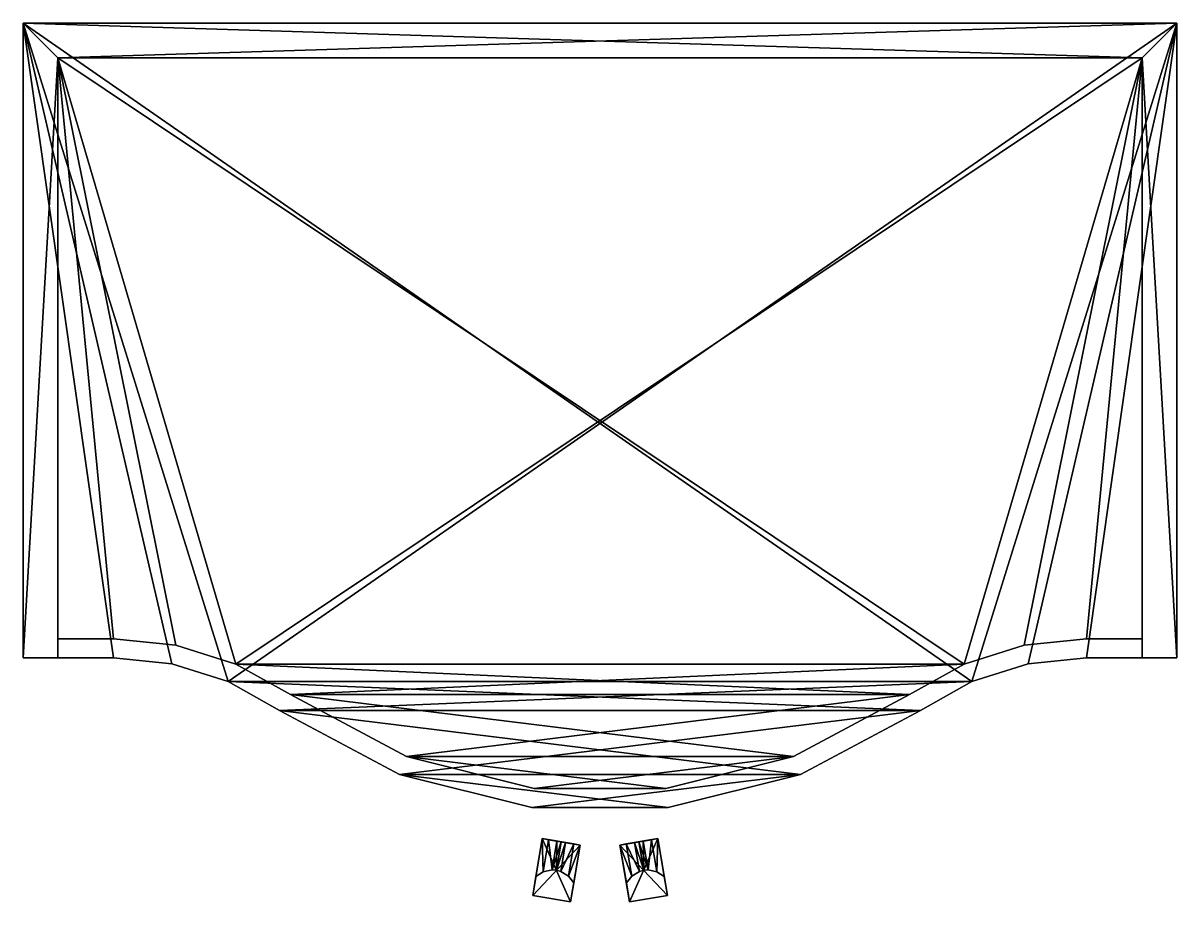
# Model space of a CAD drawing. Extents: x 0 to 60, y -45.7 to 0.
import ezdxf

# ---------------------------------------------------------------- set-up
doc = ezdxf.new("R2010")
doc.units = 0
doc.header["$MEASUREMENT"] = 0
doc.layers.add('CAB_BODY_WALL', color=32, linetype='Continuous')
doc.layers.add('HANDLES_AND_KNOBS', color=254, linetype='Continuous')

# ---------------------------------------------------------------- blocks, each defined once
blk = doc.blocks.new('HANDLES_AND_KNOBS')
at = {"layer": 'HANDLES_AND_KNOBS'}
mesh = blk.add_polyface(dxfattribs=at)
corners = [(-1, 7.5, 2), (-1, 7.5), (-0.667, 7.191, 1.691), (-0.667, 7.191), (-1, 8.5, 3), (1, 8.5, 3), (-1, 8.5), (1, 8.5), (1, 7.5, 2), (0.667, 7.191, 1.691), (1, 7.5), (0.667, 7.191), (-0.226, 7.019, 1.519), (-0.226, 7.019), (0, 7, 1.5), (0, 7), (0.226, 7.019, 1.519), (0.226, 7.019), (1, -7.5, 2), (0.667, -7.191, 1.691), (1, -8.5, 3), (-1, -8.5, 3), (-1, -7.5, 2), (-0.667, -7.191, 1.691), (-0.226, -7.019, 1.519), (0, -7, 1.5), (0.226, -7.019, 1.519), (-0.667, -7.191), (-0.226, -7.019), (0, -7), (0.226, -7.019), (0.667, -7.191), (1, -7.5), (1, -8.5), (-1, -8.5), (-1, -7.5)]
mesh.append_faces([[corners[k] for k in face] for face in [(2, 1, 3), (6, 5, 7), (10, 9, 11), (12, 3, 13), (15, 12, 13), (17, 14, 15), (11, 16, 17), (7, 1, 6), (9, 18, 19), (20, 4, 21), (22, 2, 23), (23, 12, 24), (24, 14, 25), (14, 26, 25), (16, 19, 26), (27, 24, 28), (28, 25, 29), (25, 30, 29), (26, 31, 30), (19, 32, 31), (7, 8, 10), (33, 21, 34), (0, 6, 1), (35, 23, 27)]], dxfattribs={"vtx0": -1})
mesh.append_faces([[corners[k] for k in face] for face in [(11, 3, 10), (33, 18, 20), (20, 8, 5), (5, 8, 7), (4, 22, 21)]], dxfattribs={"vtx0": -1, "vtx1": -1})
mesh.append_faces([[corners[k] for k in face] for face in [(10, 3, 1), (22, 34, 21), (4, 0, 22), (32, 34, 35), (31, 35, 27), (35, 31, 32)]], dxfattribs={"vtx0": -1, "vtx2": -1})
mesh.append_faces([[corners[k] for k in face] for face in [(0, 1, 2), (4, 5, 6), (8, 9, 10), (2, 3, 12), (14, 12, 15), (16, 14, 17), (9, 16, 11), (17, 15, 11), (8, 18, 9), (5, 4, 20), (0, 2, 22), (2, 12, 23), (12, 14, 24), (16, 26, 14), (9, 19, 16), (23, 24, 27), (24, 25, 28), (26, 30, 25), (19, 31, 26), (18, 32, 19), (20, 21, 33), (35, 34, 22), (22, 23, 35), (28, 29, 27), (33, 34, 32)]], dxfattribs={"vtx1": -1})
mesh.append_faces([[corners[k] for k in face] for face in [(15, 13, 11), (13, 3, 11), (7, 10, 1), (18, 8, 20), (4, 6, 0), (29, 30, 27), (30, 31, 27)]], dxfattribs={"vtx1": -1, "vtx2": -1})
mesh.append_faces([[corners[k] for k in face] for face in [(33, 32, 18)]], dxfattribs={"vtx2": -1})

msp = doc.modelspace()

# ---------------------------------------------------------------- block references
at = {"layer": 'HANDLES_AND_KNOBS', "extrusion": (-0.166082, -0.986112, 0)}
msp.add_blockref('HANDLES_AND_KNOBS', (34.665, 11.497, 37.32), dxfattribs=at)
at = {"layer": 'HANDLES_AND_KNOBS', "extrusion": (0.166082, -0.986112, 0), "xscale": -1}
msp.add_blockref('HANDLES_AND_KNOBS', (24.512, 11.497, 47.287), dxfattribs=at)

# ---------------------------------------------------------------- meshes
at = {"layer": 'CAB_BODY_WALL', "color": 32}
mesh = msp.add_polyface(dxfattribs=at)
corners = [(60, 0, 1.8), (60, -33, 1.8), (60, 0), (60, -33), (55.298, -33, 1.8), (55.298, -33), (52.257, -33.312), (52.257, -33.312, 1.8), (49.342, -34.233), (49.342, -34.233, 1.8), (46.674, -35.727), (46.674, -35.727, 1.8), (40.42, -39.063), (40.42, -39.063, 1.8), (33.544, -40.783), (33.544, -40.783, 1.8), (26.456, -40.783), (26.456, -40.783, 1.8), (19.58, -39.063), (19.58, -39.063, 1.8), (13.326, -35.727), (13.326, -35.727, 1.8), (10.658, -34.233), (10.658, -34.233, 1.8), (7.743, -33.312), (7.743, -33.312, 1.8), (4.702, -33), (4.702, -33, 1.8), (0, -33, 1.8), (0, -33), (0, 0, 1.8), (0, 0)]
mesh.append_faces([[corners[k] for k in face] for face in [(2, 1, 3), (26, 28, 29), (29, 30, 31), (31, 0, 2), (15, 19, 17), (5, 2, 3)]], dxfattribs={"vtx0": -1, "color": 32})
mesh.append_faces([[corners[k] for k in face] for face in [(3, 4, 5), (5, 4, 6), (10, 11, 12), (20, 21, 22), (4, 0, 7), (7, 0, 9), (23, 30, 25), (11, 21, 13), (2, 22, 31), (10, 20, 8)]], dxfattribs={"vtx0": -1, "vtx1": -1, "color": 32})
mesh.append_faces([[corners[k] for k in face] for face in [(23, 9, 30), (2, 8, 22)]], dxfattribs={"vtx0": -1, "vtx1": -1, "vtx2": -1, "color": 32})
mesh.append_faces([[corners[k] for k in face] for face in [(6, 4, 7), (8, 7, 9), (10, 9, 11), (12, 11, 13), (14, 13, 15), (16, 15, 17), (18, 17, 19), (20, 19, 21), (22, 21, 23), (24, 23, 25), (26, 25, 27), (9, 0, 30), (23, 11, 9), (13, 21, 19), (30, 27, 25), (12, 16, 18), (10, 18, 20), (8, 20, 22), (31, 24, 26)]], dxfattribs={"vtx0": -1, "vtx2": -1, "color": 32})
mesh.append_faces([[corners[k] for k in face] for face in [(0, 1, 2), (1, 4, 3), (28, 30, 29), (30, 0, 31), (1, 0, 4), (28, 27, 30), (14, 16, 12), (29, 31, 26)]], dxfattribs={"vtx1": -1, "color": 32})
mesh.append_faces([[corners[k] for k in face] for face in [(10, 8, 9), (8, 6, 7), (20, 18, 19), (18, 16, 17), (16, 14, 15), (14, 12, 13), (26, 24, 25), (24, 22, 23), (27, 28, 26), (23, 21, 11), (15, 13, 19), (6, 8, 2), (5, 6, 2), (10, 12, 18), (22, 24, 31)]], dxfattribs={"vtx1": -1, "vtx2": -1, "color": 32})
mesh = msp.add_polyface(dxfattribs=at)
corners = [(1.8, -1.8, 78.2), (1.8, -33, 78.2), (1.8, -1.8, 1.8), (1.8, -33, 1.8), (0, -33, 78.2), (0, -33, 1.8), (0, 0, 78.2), (0, 0, 1.8), (60, 0, 78.2), (60, 0, 1.8), (60, -33, 78.2), (60, -33, 1.8), (58.2, -33, 78.2), (58.2, -33, 1.8), (58.2, -1.8, 78.2), (58.2, -1.8, 1.8)]
mesh.append_faces([[corners[k] for k in face] for face in [(2, 1, 3), (3, 4, 5), (5, 6, 7), (7, 8, 9), (9, 10, 11), (11, 12, 13), (13, 14, 15), (15, 0, 2)]], dxfattribs={"vtx0": -1, "color": 32})
mesh.append_faces([[corners[k] for k in face] for face in [(4, 0, 6), (8, 14, 10), (2, 9, 15)]], dxfattribs={"vtx0": -1, "vtx1": -1, "color": 32})
mesh.append_faces([[corners[k] for k in face] for face in [(6, 0, 14), (15, 9, 11)]], dxfattribs={"vtx0": -1, "vtx2": -1, "color": 32})
mesh.append_faces([[corners[k] for k in face] for face in [(0, 1, 2), (1, 4, 3), (4, 6, 5), (6, 8, 7), (8, 10, 9), (10, 12, 11), (12, 14, 13), (14, 0, 15), (1, 0, 4), (3, 5, 2), (13, 15, 11)]], dxfattribs={"vtx1": -1, "color": 32})
mesh.append_faces([[corners[k] for k in face] for face in [(8, 6, 14), (5, 7, 2), (7, 9, 2)]], dxfattribs={"vtx1": -1, "vtx2": -1, "color": 32})
mesh.append_faces([[corners[k] for k in face] for face in [(14, 12, 10)]], dxfattribs={"vtx2": -1, "color": 32})
mesh = msp.add_polyface(dxfattribs=at)
corners = [(60, 0, 80), (60, -33, 80), (60, 0, 78.2), (60, -33, 78.2), (55.298, -33, 80), (55.298, -33, 78.2), (52.257, -33.312, 78.2), (52.257, -33.312, 80), (49.342, -34.233, 78.2), (49.342, -34.233, 80), (46.674, -35.727, 78.2), (46.674, -35.727, 80), (40.42, -39.063, 78.2), (40.42, -39.063, 80), (33.544, -40.783, 78.2), (33.544, -40.783, 80), (26.456, -40.783, 78.2), (26.456, -40.783, 80), (19.58, -39.063, 78.2), (19.58, -39.063, 80), (13.326, -35.727, 78.2), (13.326, -35.727, 80), (10.658, -34.233, 78.2), (10.658, -34.233, 80), (7.743, -33.312, 78.2), (7.743, -33.312, 80), (4.702, -33, 78.2), (4.702, -33, 80), (0, -33, 80), (0, -33, 78.2), (0, 0, 80), (0, 0, 78.2)]
mesh.append_faces([[corners[k] for k in face] for face in [(2, 1, 3), (26, 28, 29), (29, 30, 31), (31, 0, 2), (15, 19, 17), (5, 2, 3)]], dxfattribs={"vtx0": -1, "color": 32})
mesh.append_faces([[corners[k] for k in face] for face in [(3, 4, 5), (5, 4, 6), (10, 11, 12), (20, 21, 22), (4, 0, 7), (7, 0, 9), (23, 30, 25), (11, 21, 13), (2, 22, 31), (10, 20, 8)]], dxfattribs={"vtx0": -1, "vtx1": -1, "color": 32})
mesh.append_faces([[corners[k] for k in face] for face in [(23, 9, 30), (2, 8, 22)]], dxfattribs={"vtx0": -1, "vtx1": -1, "vtx2": -1, "color": 32})
mesh.append_faces([[corners[k] for k in face] for face in [(6, 4, 7), (8, 7, 9), (10, 9, 11), (12, 11, 13), (14, 13, 15), (16, 15, 17), (18, 17, 19), (20, 19, 21), (22, 21, 23), (24, 23, 25), (26, 25, 27), (9, 0, 30), (23, 11, 9), (13, 21, 19), (30, 27, 25), (12, 16, 18), (10, 18, 20), (8, 20, 22), (31, 24, 26)]], dxfattribs={"vtx0": -1, "vtx2": -1, "color": 32})
mesh.append_faces([[corners[k] for k in face] for face in [(0, 1, 2), (1, 4, 3), (28, 30, 29), (30, 0, 31), (1, 0, 4), (28, 27, 30), (14, 16, 12), (29, 31, 26)]], dxfattribs={"vtx1": -1, "color": 32})
mesh.append_faces([[corners[k] for k in face] for face in [(10, 8, 9), (8, 6, 7), (20, 18, 19), (18, 16, 17), (16, 14, 15), (14, 12, 13), (26, 24, 25), (24, 22, 23), (27, 28, 26), (23, 21, 11), (15, 13, 19), (6, 8, 2), (5, 6, 2), (10, 12, 18), (22, 24, 31)]], dxfattribs={"vtx1": -1, "vtx2": -1, "color": 32})
mesh = msp.add_polyface(dxfattribs=at)
corners = [(1.8, -32, 40.9), (1.8, -1.8, 40.9), (1.8, -32, 39.1), (1.8, -1.8, 39.1), (58.2, -1.8, 40.9), (58.2, -1.8, 39.1), (58.2, -32, 40.9), (58.2, -32, 39.1), (55.298, -32, 40.9), (55.298, -32, 39.1), (52.054, -32.332, 39.1), (52.054, -32.332, 40.9), (48.944, -33.316, 39.1), (48.944, -33.316, 40.9), (46.099, -34.909, 39.1), (46.099, -34.909, 40.9), (40.061, -38.13, 39.1), (40.061, -38.13, 40.9), (33.422, -39.79, 39.1), (33.422, -39.79, 40.9), (26.578, -39.79, 39.1), (26.578, -39.79, 40.9), (19.939, -38.13, 39.1), (19.939, -38.13, 40.9), (13.901, -34.909, 39.1), (13.901, -34.909, 40.9), (11.056, -33.316, 39.1), (11.056, -33.316, 40.9), (7.946, -32.332, 39.1), (7.946, -32.332, 40.9), (4.702, -32, 39.1), (4.702, -32, 40.9)]
mesh.append_faces([[corners[k] for k in face] for face in [(2, 1, 3), (3, 4, 5), (5, 6, 7), (30, 0, 2), (19, 23, 21), (20, 16, 18)]], dxfattribs={"vtx0": -1, "color": 32})
mesh.append_faces([[corners[k] for k in face] for face in [(7, 8, 9), (9, 8, 10), (14, 15, 16), (24, 25, 26), (27, 1, 29), (15, 25, 17), (1, 13, 4), (8, 4, 11), (30, 3, 28), (28, 3, 26), (12, 5, 10), (24, 14, 22)]], dxfattribs={"vtx0": -1, "vtx1": -1, "color": 32})
mesh.append_faces([[corners[k] for k in face] for face in [(27, 13, 1), (12, 26, 5)]], dxfattribs={"vtx0": -1, "vtx1": -1, "vtx2": -1, "color": 32})
mesh.append_faces([[corners[k] for k in face] for face in [(10, 8, 11), (12, 11, 13), (14, 13, 15), (16, 15, 17), (18, 17, 19), (20, 19, 21), (22, 21, 23), (24, 23, 25), (26, 25, 27), (28, 27, 29), (30, 29, 31), (1, 31, 29), (27, 15, 13), (17, 25, 23), (4, 13, 11), (26, 3, 5), (12, 24, 26), (22, 14, 16), (5, 9, 10)]], dxfattribs={"vtx0": -1, "vtx2": -1, "color": 32})
mesh.append_faces([[corners[k] for k in face] for face in [(0, 1, 2), (1, 4, 3), (4, 6, 5), (6, 8, 7), (0, 31, 1), (2, 3, 30), (7, 9, 5)]], dxfattribs={"vtx1": -1, "color": 32})
mesh.append_faces([[corners[k] for k in face] for face in [(14, 12, 13), (12, 10, 11), (24, 22, 23), (22, 20, 21), (20, 18, 19), (18, 16, 17), (30, 28, 29), (28, 26, 27), (31, 0, 30), (27, 25, 15), (19, 17, 23), (12, 14, 24), (20, 22, 16)]], dxfattribs={"vtx1": -1, "vtx2": -1, "color": 32})
mesh.append_faces([[corners[k] for k in face] for face in [(8, 6, 4)]], dxfattribs={"vtx2": -1, "color": 32})

doc.saveas('drawing.dxf')
